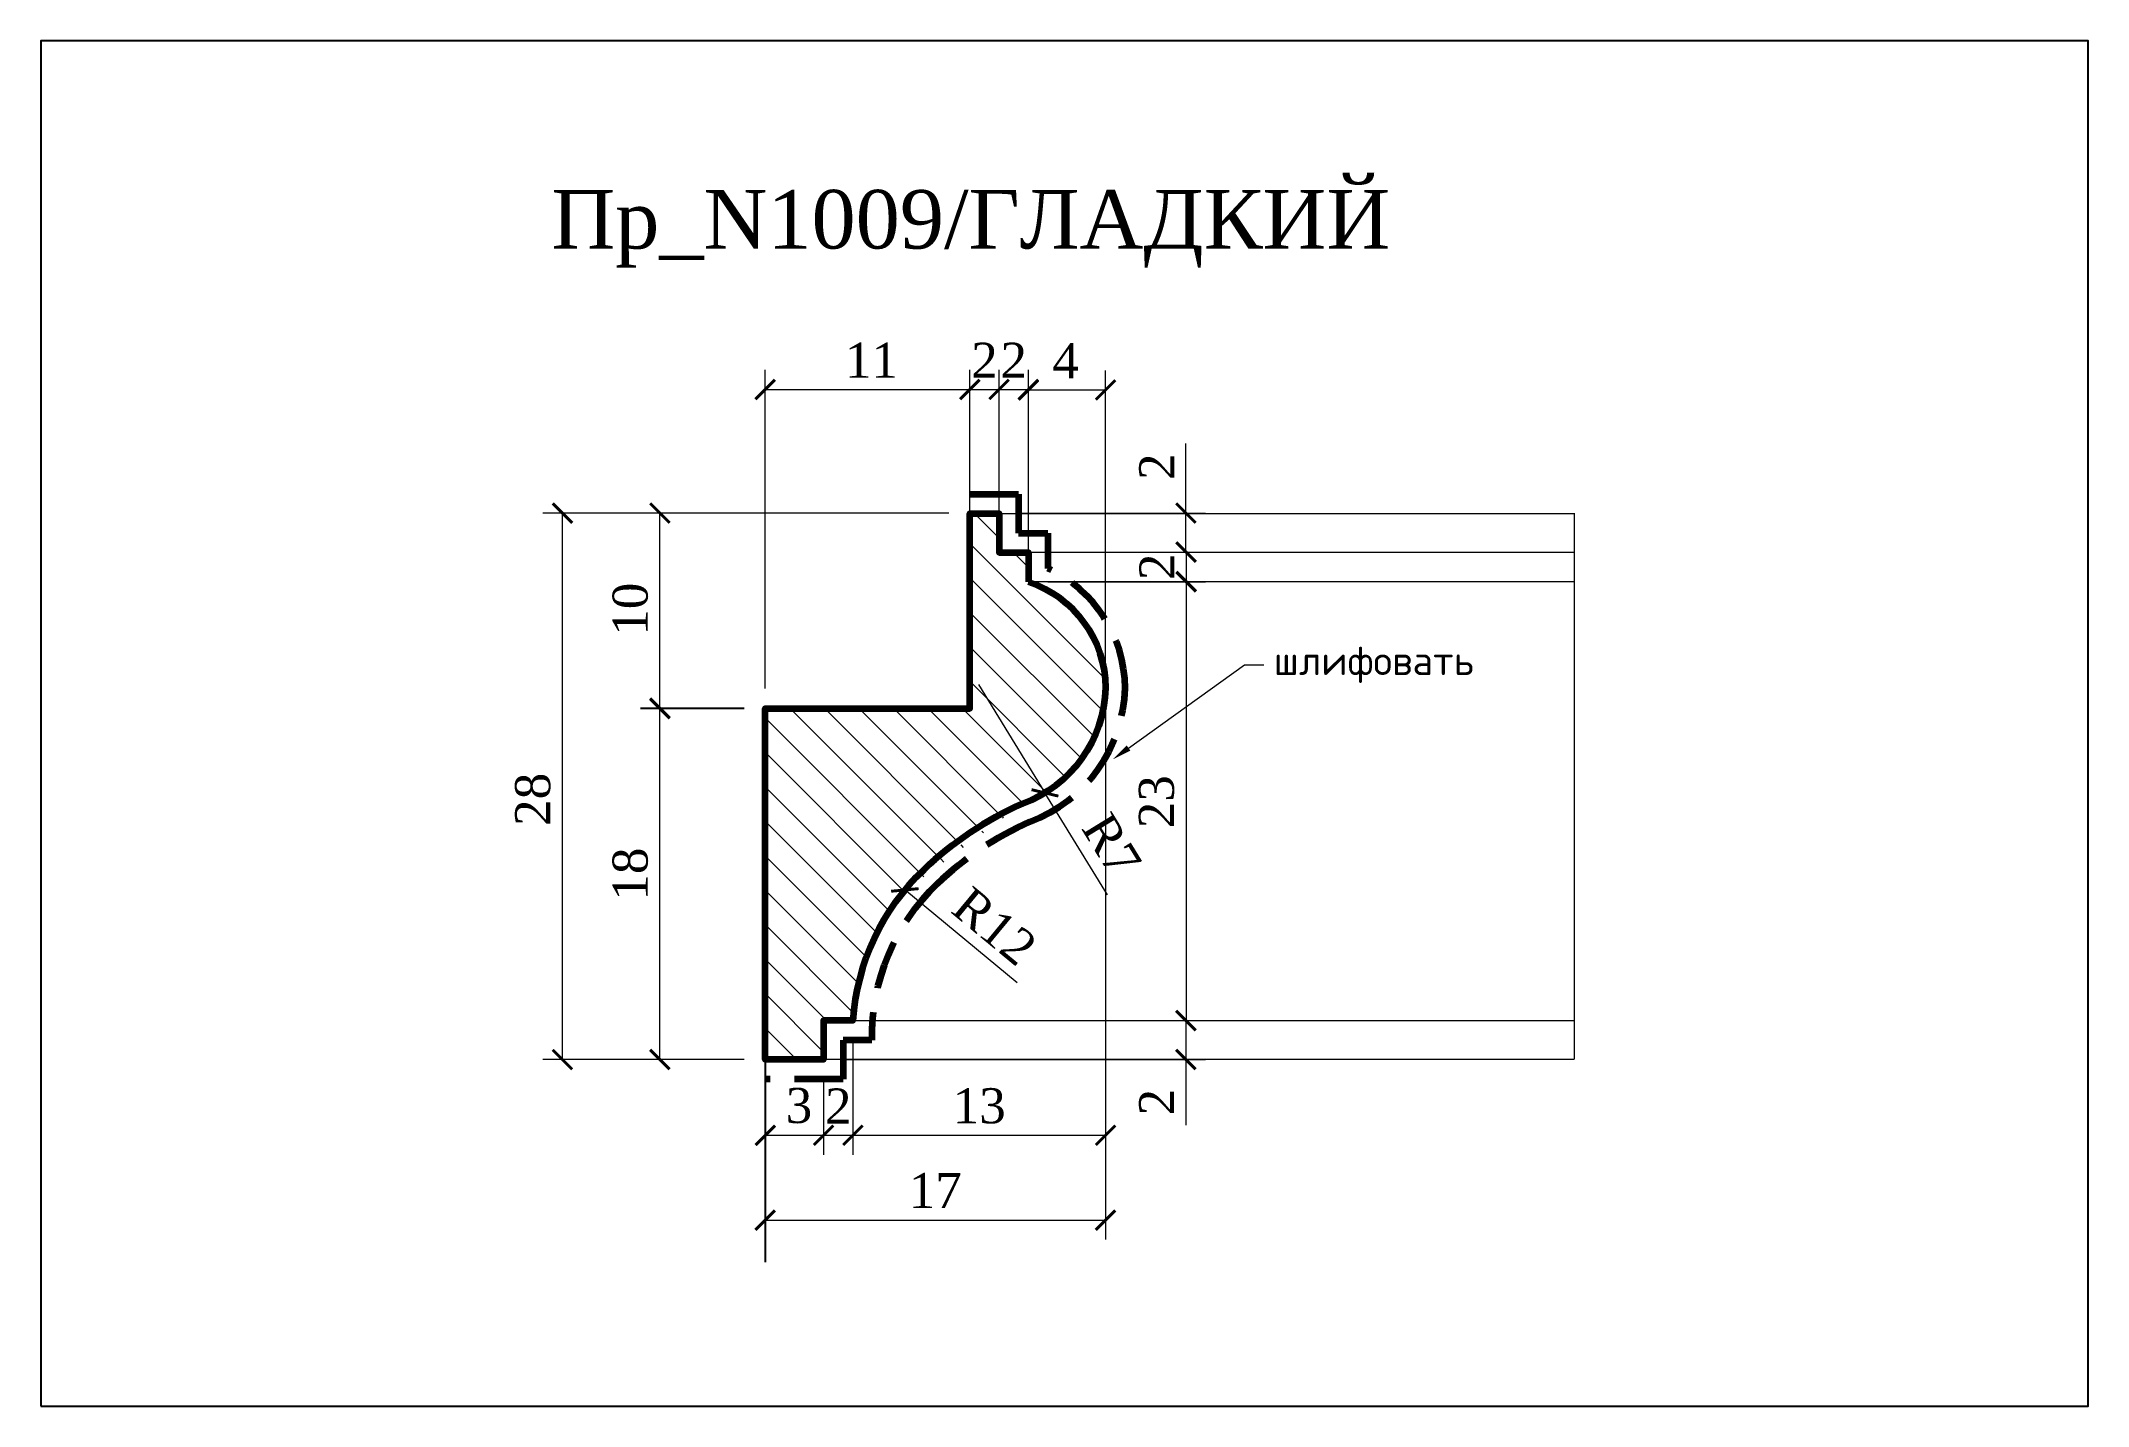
# Model space of a CAD drawing. Header units: millimetres. Extents: x 303586 to 303691, y -93316 to -93246.
import ezdxf
from ezdxf import colors
from ezdxf.entities.mleader import LeaderData, LeaderLine
from ezdxf.math import Vec2, Vec3

# ---------------------------------------------------------------- set-up
doc = ezdxf.new("R2010")
doc.units = ezdxf.units.MM
doc.header["$MEASUREMENT"] = 0
doc.linetypes.add('HIDDEN', pattern=[0.375, 0.25, -0.125])
for name, color, linetype, lineweight in [('0.15', 7, 'Continuous', 15), ('линия 15', 7, 'Continuous', 15), ('линия 50', 1, 'Continuous', 211), ('служебный слой РАЗМЕРЫ', 7, 'Continuous', 9)]:
    doc.layers.add(name, color=color, linetype=linetype, lineweight=lineweight)
doc.layers.add('Outside panel', color=7, linetype='Continuous', lineweight=18, true_color=0x7f5e57)
doc.layers.add('размеры в модели', color=7, linetype='Continuous')
doc.styles.add('ELECT', font='times.ttf')
doc.styles.get("Standard").update_dxf_attribs({"font": 'times.ttf'})
doc.styles.add('ЕСКД профили текст', font='isocpeur.ttf')
doc.dimstyles.new('M_1', dxfattribs={"dimtxt": 1.8, "dimasz": 1, "dimexe": 1, "dimexo": 1, "dimgap": 0.6, "dimtad": 1, "dimdec": 0, "dimdsep": 46, "dimtxsty": 'Standard', "dimblk": 'ARCHTICK', "dimcen": -5, "dimclrd": 7, "dimclre": 7, "dimclrt": 7, "dimadec": 0, "dimazin": 0, "dimtfac": 1, "dimtdec": 0, "dimtmove": 0, "dimatfit": 3, "dimfxl": 1, "dimtolj": 1, "dimtzin": 0, "dimlwd": 5, "dimlwe": 5, "dimarcsym": 0})

# ---------------------------------------------------------------- blocks, each defined once
blk = doc.blocks.new('_ArchTick')
at = {"color": 0, "linetype": 'ByBlock', "const_width": 0.15}
blk.add_lwpolyline([(-0.5, -0.5), (0.5, 0.5)], dxfattribs=at)
blk = doc.blocks.new('*D18')
at = {"layer": 'Defpoints', "color": 0, "ltscale": 1000, "transparency": 16777216}
for p in [(303617.8908720454, -93270.42287966357), (303633.7142605695, -93270.42287966357), (303623.2142605695, -93280.45831972903)]:
    blk.add_point(p, dxfattribs=at)
at = {"layer": 'размеры в модели', "color": 7, "lineweight": 5, "ltscale": 1000, "transparency": 16777216}
for p, q in [((303632.7142605695, -93270.42287966357), (303616.8908720454, -93270.42287966357)), ((303617.8908720454, -93280.45831972903), (303617.8908720454, -93270.42287966357)), ((303622.2142605695, -93280.45831972903), (303616.8908720454, -93280.45831972903))]:
    blk.add_line(p, q, dxfattribs=at)
for p, rotation in [((303617.8908720454, -93270.42287966357), 90), ((303617.8908720454, -93280.45831972903), 270)]:
    blk.add_blockref('_ArchTick', p, dxfattribs=dict(at, rotation=rotation))
at = {"layer": 'размеры в модели', "color": 7, "ltscale": 1000, "transparency": 16777216, "insert": (303616.3752988658, -93275.34815012499), "char_height": 1.8, "attachment_point": 5, "rotation": 90}
blk.add_mtext('\\A1;10', dxfattribs=at)
blk = doc.blocks.new('*D17')
at = {"layer": 'Defpoints', "color": 0, "ltscale": 1000, "transparency": 16777216}
for p in [(303617.8908720454, -93280.42287966357), (303623.2142605695, -93280.42287966357), (303623.2142605695, -93298.44258437595)]:
    blk.add_point(p, dxfattribs=at)
at = {"layer": 'размеры в модели', "color": 7, "lineweight": 5, "ltscale": 1000, "transparency": 16777216}
for p, q in [((303622.2142605695, -93280.42287966357), (303616.8908720454, -93280.42287966357)), ((303617.8908720454, -93298.44258437595), (303617.8908720454, -93280.42287966357)), ((303622.2142605695, -93298.44258437595), (303616.8908720454, -93298.44258437595))]:
    blk.add_line(p, q, dxfattribs=at)
for p, rotation in [((303617.8908720454, -93280.42287966357), 90), ((303617.8908720454, -93298.44258437595), 270)]:
    blk.add_blockref('_ArchTick', p, dxfattribs=dict(at, rotation=rotation))
at = {"layer": 'размеры в модели', "color": 7, "ltscale": 1000, "transparency": 16777216, "insert": (303616.3752988658, -93288.93301763834), "char_height": 1.8, "attachment_point": 5, "rotation": 90}
blk.add_mtext('\\A1;18', dxfattribs=at)
blk = doc.blocks.new('*D16')
at = {"layer": 'Defpoints', "color": 0, "ltscale": 1000, "transparency": 16777216}
for p in [(303612.8908720454, -93270.42287966357), (303633.7142605695, -93270.42287966357), (303623.2142605695, -93298.44258437595)]:
    blk.add_point(p, dxfattribs=at)
at = {"layer": 'размеры в модели', "color": 7, "lineweight": 5, "ltscale": 1000, "transparency": 16777216}
for p, q in [((303632.7142605695, -93270.42287966357), (303611.8908720454, -93270.42287966357)), ((303612.8908720454, -93298.44258437595), (303612.8908720454, -93270.42287966357)), ((303622.2142605695, -93298.44258437595), (303611.8908720454, -93298.44258437595))]:
    blk.add_line(p, q, dxfattribs=at)
for p, rotation in [((303612.8908720454, -93270.42287966357), 90), ((303612.8908720454, -93298.44258437595), 270)]:
    blk.add_blockref('_ArchTick', p, dxfattribs=dict(at, rotation=rotation))
at = {"layer": 'размеры в модели', "color": 7, "ltscale": 1000, "transparency": 16777216, "insert": (303611.3752988658, -93285.0983136852), "char_height": 1.8, "attachment_point": 5, "rotation": 90}
blk.add_mtext('\\A1;28', dxfattribs=at)
blk = doc.blocks.new('*D15')
at = {"layer": 'Defpoints', "color": 0, "ltscale": 1000, "transparency": 16777216}
for p in [(303630.4536026411, -93289.74403198925), (303639.4999961454, -93297.22378696245)]:
    blk.add_point(p, dxfattribs=at)
at = {"layer": 'линия 15', "color": 7, "lineweight": 5, "ltscale": 1000, "transparency": 16777216}
blk.add_line((303636.214337673, -93294.50713305094), (303630.4536026411, -93289.74403198925), dxfattribs=at)
at = {"layer": 'линия 15', "color": 7, "lineweight": 5, "ltscale": 1000, "transparency": 16777216, "rotation": 140.4153169949865}
blk.add_blockref('_ArchTick', (303630.4536026411, -93289.74403198925), dxfattribs=at)
at = {"layer": 'линия 15', "color": 7, "ltscale": 1000, "transparency": 16777216, "insert": (303635.0604807524, -93291.6067750757), "char_height": 1.8, "attachment_point": 5, "rotation": 320.4153169949865}
blk.add_mtext('\\A1;R12', dxfattribs=at)
blk = doc.blocks.new('*D14')
at = {"layer": 'Defpoints', "color": 0, "ltscale": 1000, "transparency": 16777216}
for p in [(303634.227782366, -93279.20670186254), (303637.6397183414, -93284.76768922477)]:
    blk.add_point(p, dxfattribs=at)
at = {"layer": 'линия 15', "color": 7, "lineweight": 5, "ltscale": 1000, "transparency": 16777216}
for p in [(303634.227782366, -93279.20670186254), (303640.8497314574, -93289.99957003965)]:
    blk.add_line(p, (303637.6397183414, -93284.76768922477), dxfattribs=at)
at = {"layer": 'линия 15', "color": 7, "lineweight": 5, "ltscale": 1000, "transparency": 16777216, "rotation": 121.5311385339152}
blk.add_blockref('_ArchTick', (303637.6397183414, -93284.76768922477), dxfattribs=at)
at = {"layer": 'линия 15', "color": 7, "ltscale": 1000, "transparency": 16777216, "insert": (303641.0617070954, -93287.44204135836), "char_height": 1.8, "attachment_point": 5, "rotation": 301.53113853391517}
blk.add_mtext('\\A1;R7', dxfattribs=at)
blk = doc.blocks.new('*D12')
at = {"layer": 'Defpoints', "color": 0, "ltscale": 1000, "transparency": 16777216}
for p in [(303627.7878788128, -93296.44258437595), (303626.2878788128, -93298.44258437595), (303627.7878788128, -93302.32369534459)]:
    blk.add_point(p, dxfattribs=at)
at = {"layer": 'линия 15', "color": 7, "lineweight": 5, "ltscale": 1000, "transparency": 16777216}
for p, q in [((303627.7878788128, -93297.44258437595), (303627.7878788128, -93303.32369534459)), ((303626.2878788128, -93299.44258437595), (303626.2878788128, -93303.32369534459)), ((303626.2878788128, -93302.32369534459), (303627.7878788128, -93302.32369534459))]:
    blk.add_line(p, q, dxfattribs=at)
at = {"layer": 'линия 15', "color": 7, "lineweight": 5, "ltscale": 1000, "transparency": 16777216, "rotation": 180}
blk.add_blockref('_ArchTick', (303626.2878788128, -93302.32369534459), dxfattribs=at)
at = {"layer": 'линия 15', "color": 7, "lineweight": 5, "ltscale": 1000, "transparency": 16777216}
blk.add_blockref('_ArchTick', (303627.7878788128, -93302.32369534459), dxfattribs=at)
at = {"layer": 'линия 15', "color": 7, "ltscale": 1000, "transparency": 16777216, "insert": (303627.0378788128, -93300.82369534459), "char_height": 1.8, "attachment_point": 5}
blk.add_mtext('\\A1;2', dxfattribs=at)
blk = doc.blocks.new('*D11')
at = {"layer": 'Defpoints', "color": 0, "ltscale": 1000, "transparency": 16777216}
for p in [(303623.3003092055, -93298.44258437595), (303626.2878788128, -93298.44258437595), (303626.2878788128, -93302.32369534459)]:
    blk.add_point(p, dxfattribs=at)
at = {"layer": 'линия 15', "color": 7, "lineweight": 5, "ltscale": 1000, "transparency": 16777216}
for p, q in [((303623.3003092055, -93299.44258437595), (303623.3003092055, -93303.32369534459)), ((303626.2878788128, -93299.44258437595), (303626.2878788128, -93303.32369534459)), ((303623.3003092055, -93302.32369534459), (303626.2878788128, -93302.32369534459))]:
    blk.add_line(p, q, dxfattribs=at)
at = {"layer": 'линия 15', "color": 7, "lineweight": 5, "ltscale": 1000, "transparency": 16777216, "rotation": 180}
blk.add_blockref('_ArchTick', (303623.3003092055, -93302.32369534459), dxfattribs=at)
at = {"layer": 'линия 15', "color": 7, "lineweight": 5, "ltscale": 1000, "transparency": 16777216}
blk.add_blockref('_ArchTick', (303626.2878788128, -93302.32369534459), dxfattribs=at)
at = {"layer": 'линия 15', "color": 7, "ltscale": 1000, "transparency": 16777216, "insert": (303625.0227227254, -93300.80812216506), "char_height": 1.8, "attachment_point": 5}
blk.add_mtext('\\A1;3', dxfattribs=at)
blk = doc.blocks.new('*D10')
at = {"layer": 'Defpoints', "color": 0, "ltscale": 1000, "transparency": 16777216}
for p in [(303627.7878788128, -93296.44258437595), (303626.2878788128, -93298.44258437595), (303644.8667505285, -93298.44258437595)]:
    blk.add_point(p, dxfattribs=at)
at = {"layer": 'линия 15', "color": 7, "lineweight": 5, "ltscale": 1000, "transparency": 16777216}
for p, q in [((303628.7878788128, -93296.44258437595), (303645.8667505285, -93296.44258437595)), ((303644.8667505285, -93296.44258437595), (303644.8667505285, -93298.44258437595)), ((303627.2878788128, -93298.44258437595), (303645.8667505285, -93298.44258437595)), ((303644.8667505285, -93298.44258437595), (303644.8667505285, -93301.80408401562))]:
    blk.add_line(p, q, dxfattribs=at)
for p, rotation in [((303644.8667505285, -93296.44258437595), 90), ((303644.8667505285, -93298.44258437595), 270)]:
    blk.add_blockref('_ArchTick', p, dxfattribs=dict(at, rotation=rotation))
at = {"layer": 'линия 15', "color": 7, "ltscale": 1000, "transparency": 16777216, "insert": (303643.3667505285, -93300.62333419581), "char_height": 1.8, "attachment_point": 5, "rotation": 90}
blk.add_mtext('\\A1;2', dxfattribs=at)
blk = doc.blocks.new('*D9')
at = {"layer": 'Defpoints', "color": 0, "ltscale": 1000, "transparency": 16777216}
for p in [(303636.7878788128, -93273.94258437595), (303627.7878788128, -93296.44258437595), (303644.8816389894, -93296.44258437595)]:
    blk.add_point(p, dxfattribs=at)
at = {"layer": 'линия 15', "color": 7, "lineweight": 5, "ltscale": 1000, "transparency": 16777216}
for p, q in [((303637.7878788128, -93273.94258437595), (303645.8816389894, -93273.94258437595)), ((303644.8816389894, -93273.94258437595), (303644.8816389894, -93296.44258437595)), ((303628.7878788128, -93296.44258437595), (303645.8816389894, -93296.44258437595))]:
    blk.add_line(p, q, dxfattribs=at)
for p, rotation in [((303644.8816389894, -93273.94258437595), 90), ((303644.8816389894, -93296.44258437595), 270)]:
    blk.add_blockref('_ArchTick', p, dxfattribs=dict(at, rotation=rotation))
at = {"layer": 'линия 15', "color": 7, "ltscale": 1000, "transparency": 16777216, "insert": (303643.3660658099, -93285.2201961161), "char_height": 1.8, "attachment_point": 5, "rotation": 90}
blk.add_mtext('\\A1;23', dxfattribs=at)
blk = doc.blocks.new('*D8')
at = {"layer": 'Defpoints', "color": 0, "ltscale": 1000, "transparency": 16777216}
for p in [(303640.7496757388, -93264.10693706243), (303636.7878788128, -93273.92287966357), (303640.7496757388, -93279.38218512373)]:
    blk.add_point(p, dxfattribs=at)
at = {"layer": 'линия 15', "color": 7, "lineweight": 5, "ltscale": 1000, "transparency": 16777216}
for p, q in [((303636.7878788128, -93272.92287966357), (303636.7878788128, -93263.10693706243)), ((303636.7878788128, -93264.10693706243), (303640.7496757388, -93264.10693706243)), ((303640.7496757388, -93278.38218512373), (303640.7496757388, -93263.10693706243))]:
    blk.add_line(p, q, dxfattribs=at)
at = {"layer": 'линия 15', "color": 7, "lineweight": 5, "ltscale": 1000, "transparency": 16777216, "rotation": 180}
blk.add_blockref('_ArchTick', (303636.7878788128, -93264.10693706243), dxfattribs=at)
at = {"layer": 'линия 15', "color": 7, "lineweight": 5, "ltscale": 1000, "transparency": 16777216}
blk.add_blockref('_ArchTick', (303640.7496757388, -93264.10693706243), dxfattribs=at)
at = {"layer": 'линия 15', "color": 7, "ltscale": 1000, "transparency": 16777216, "insert": (303638.699491931, -93262.60693706243), "char_height": 1.8, "attachment_point": 5}
blk.add_mtext('\\A1;4', dxfattribs=at)
blk = doc.blocks.new('*D7')
at = {"layer": 'Defpoints', "color": 0, "ltscale": 1000, "transparency": 16777216}
for p in [(303636.7878788128, -93272.42287966357), (303636.7878788128, -93273.92287966357), (303644.8816389894, -93273.92287966357)]:
    blk.add_point(p, dxfattribs=at)
at = {"layer": 'размеры в модели', "color": 7, "lineweight": 5, "ltscale": 1000, "transparency": 16777216}
for p, q in [((303637.7878788128, -93272.42287966357), (303645.8816389894, -93272.42287966357)), ((303644.8816389894, -93272.42287966357), (303644.8816389894, -93273.92287966357)), ((303637.7878788128, -93273.92287966357), (303645.8816389894, -93273.92287966357))]:
    blk.add_line(p, q, dxfattribs=at)
for p, rotation in [((303644.8816389894, -93272.42287966357), 90), ((303644.8816389894, -93273.92287966357), 270)]:
    blk.add_blockref('_ArchTick', p, dxfattribs=dict(at, rotation=rotation))
at = {"layer": 'размеры в модели', "color": 7, "ltscale": 1000, "transparency": 16777216, "insert": (303643.3816389894, -93273.17287966351), "char_height": 1.8, "attachment_point": 5, "rotation": 90}
blk.add_mtext('\\A1;2', dxfattribs=at)
blk = doc.blocks.new('*D6')
at = {"layer": 'Defpoints', "color": 0, "ltscale": 1000, "transparency": 16777216}
for p in [(303635.2878788128, -93270.42287966357), (303635.3424384466, -93272.42287966357), (303644.8701863271, -93272.42287966357)]:
    blk.add_point(p, dxfattribs=at)
at = {"layer": 'размеры в модели', "color": 7, "lineweight": 5, "ltscale": 1000, "transparency": 16777216}
for p, q in [((303644.8701863271, -93270.42287966357), (303644.8701863271, -93266.85657850916)), ((303636.2878788128, -93270.42287966357), (303645.8701863271, -93270.42287966357)), ((303644.8701863271, -93272.42287966357), (303644.8701863271, -93270.42287966357)), ((303636.3424384466, -93272.42287966357), (303645.8701863271, -93272.42287966357))]:
    blk.add_line(p, q, dxfattribs=at)
for p, rotation in [((303644.8701863271, -93270.42287966357), 90), ((303644.8701863271, -93272.42287966357), 270)]:
    blk.add_blockref('_ArchTick', p, dxfattribs=dict(at, rotation=rotation))
at = {"layer": 'размеры в модели', "color": 7, "ltscale": 1000, "transparency": 16777216, "insert": (303643.3701863271, -93268.03732832885), "char_height": 1.8, "attachment_point": 5, "rotation": 90}
blk.add_mtext('\\A1;2', dxfattribs=at)
blk = doc.blocks.new('*D5')
at = {"layer": 'Defpoints', "color": 0, "ltscale": 1000, "transparency": 16777216}
for p in [(303636.7878788128, -93264.0809872837), (303635.2878788128, -93272.42287966357), (303636.7878788128, -93272.42287966357)]:
    blk.add_point(p, dxfattribs=at)
at = {"layer": 'размеры в модели', "color": 7, "lineweight": 5, "ltscale": 1000, "transparency": 16777216}
for p, q in [((303635.2878788128, -93271.42287966357), (303635.2878788128, -93263.0809872837)), ((303636.7878788128, -93271.42287966357), (303636.7878788128, -93263.0809872837)), ((303635.2878788128, -93264.0809872837), (303636.7878788128, -93264.0809872837))]:
    blk.add_line(p, q, dxfattribs=at)
at = {"layer": 'размеры в модели', "color": 7, "lineweight": 5, "ltscale": 1000, "transparency": 16777216, "rotation": 180}
blk.add_blockref('_ArchTick', (303635.2878788128, -93264.0809872837), dxfattribs=at)
at = {"layer": 'размеры в модели', "color": 7, "lineweight": 5, "ltscale": 1000, "transparency": 16777216}
blk.add_blockref('_ArchTick', (303636.7878788128, -93264.0809872837), dxfattribs=at)
at = {"layer": 'размеры в модели', "color": 7, "ltscale": 1000, "transparency": 16777216, "insert": (303636.0378788128, -93262.5809872837), "char_height": 1.8, "attachment_point": 5}
blk.add_mtext('\\A1;2', dxfattribs=at)
blk = doc.blocks.new('*D4')
at = {"layer": 'Defpoints', "color": 0, "ltscale": 1000, "transparency": 16777216}
for p in [(303635.2878788128, -93264.0809872837), (303633.7878788128, -93270.42287966357), (303635.2878788128, -93270.42287966357)]:
    blk.add_point(p, dxfattribs=at)
at = {"layer": 'размеры в модели', "color": 7, "lineweight": 5, "ltscale": 1000, "transparency": 16777216}
for p, q in [((303633.7878788128, -93269.42287966357), (303633.7878788128, -93263.0809872837)), ((303635.2878788128, -93269.42287966357), (303635.2878788128, -93263.0809872837)), ((303633.7878788128, -93264.0809872837), (303635.2878788128, -93264.0809872837))]:
    blk.add_line(p, q, dxfattribs=at)
at = {"layer": 'размеры в модели', "color": 7, "lineweight": 5, "ltscale": 1000, "transparency": 16777216, "rotation": 180}
blk.add_blockref('_ArchTick', (303633.7878788128, -93264.0809872837), dxfattribs=at)
at = {"layer": 'размеры в модели', "color": 7, "lineweight": 5, "ltscale": 1000, "transparency": 16777216}
blk.add_blockref('_ArchTick', (303635.2878788128, -93264.0809872837), dxfattribs=at)
at = {"layer": 'размеры в модели', "color": 7, "ltscale": 1000, "transparency": 16777216, "insert": (303634.5378788128, -93262.5809872837), "char_height": 1.8, "attachment_point": 5}
blk.add_mtext('\\A1;2', dxfattribs=at)
blk = doc.blocks.new('*D3')
at = {"layer": 'Defpoints', "color": 0, "ltscale": 1000, "transparency": 16777216}
for p in [(303633.7878788128, -93264.0809872837), (303623.2878788128, -93280.42287966357), (303633.7878788128, -93280.42287966357)]:
    blk.add_point(p, dxfattribs=at)
at = {"layer": 'размеры в модели', "color": 7, "lineweight": 5, "ltscale": 1000, "transparency": 16777216}
for p, q in [((303623.2878788128, -93279.42287966357), (303623.2878788128, -93263.0809872837)), ((303633.7878788128, -93279.42287966357), (303633.7878788128, -93263.0809872837)), ((303623.2878788128, -93264.0809872837), (303633.7878788128, -93264.0809872837))]:
    blk.add_line(p, q, dxfattribs=at)
at = {"layer": 'размеры в модели', "color": 7, "lineweight": 5, "ltscale": 1000, "transparency": 16777216, "rotation": 180}
blk.add_blockref('_ArchTick', (303623.2878788128, -93264.0809872837), dxfattribs=at)
at = {"layer": 'размеры в модели', "color": 7, "lineweight": 5, "ltscale": 1000, "transparency": 16777216}
blk.add_blockref('_ArchTick', (303633.7878788128, -93264.0809872837), dxfattribs=at)
at = {"layer": 'размеры в модели', "color": 7, "ltscale": 1000, "transparency": 16777216, "insert": (303628.7430072861, -93262.5809872837), "char_height": 1.8, "attachment_point": 5}
blk.add_mtext('\\A1;11', dxfattribs=at)
blk = doc.blocks.new('*D2')
at = {"layer": 'Defpoints', "color": 0, "ltscale": 1000, "transparency": 16777216}
for p in [(303640.7447757396, -93279.16652305529), (303623.2878788128, -93298.44258437595), (303640.7447757396, -93306.67749286888)]:
    blk.add_point(p, dxfattribs=at)
at = {"layer": 'размеры в модели', "color": 7, "lineweight": 5, "ltscale": 1000, "transparency": 16777216}
for p, q in [((303640.7447757396, -93280.16652305529), (303640.7447757396, -93307.67749286888)), ((303623.2878788128, -93299.44258437595), (303623.2878788128, -93307.67749286888)), ((303623.2878788128, -93306.67749286888), (303640.7447757396, -93306.67749286888))]:
    blk.add_line(p, q, dxfattribs=at)
at = {"layer": 'размеры в модели', "color": 7, "lineweight": 5, "ltscale": 1000, "transparency": 16777216, "rotation": 180}
blk.add_blockref('_ArchTick', (303623.2878788128, -93306.67749286888), dxfattribs=at)
at = {"layer": 'размеры в модели', "color": 7, "lineweight": 5, "ltscale": 1000, "transparency": 16777216}
blk.add_blockref('_ArchTick', (303640.7447757396, -93306.67749286888), dxfattribs=at)
at = {"layer": 'размеры в модели', "color": 7, "ltscale": 1000, "transparency": 16777216, "insert": (303632.0163272762, -93305.15932415944), "char_height": 1.8, "attachment_point": 5}
blk.add_mtext('\\A1;17', dxfattribs=at)

msp = doc.modelspace()

# ---------------------------------------------------------------- hatches: boundary and pattern name
at = {"layer": 'Outside panel', "ltscale": 1000}
h = msp.add_hatch(dxfattribs=at)
h.set_pattern_fill('ANSI31', color=256, scale=10, angle=90)
h.set_pattern_definition([(135, (-4072.222962885862, 624.3884520631691), (-0.8838834764831844, -0.8838834764831844), [])])
edge = h.paths.add_edge_path()
edge.add_arc((303634.9706547656, -93279.42865212557), 5.779207782315668, 0.4606845573188328, 71.67288563717318)
edge.add_line((303636.7878788128, -93273.94258437595), (303636.7878788128, -93272.44258437595))
edge.add_line((303636.7878788128, -93272.44258437595), (303635.2878788128, -93272.44258437595))
edge.add_line((303635.2878788128, -93272.44258437595), (303635.2878788128, -93270.44258437595))
edge.add_line((303635.2878788128, -93270.44258437595), (303633.7878788128, -93270.44258437595))
edge.add_line((303633.7878788128, -93270.44258437595), (303633.7878788128, -93280.44258437595))
edge.add_line((303633.7878788128, -93280.44258437595), (303623.3003092055, -93280.44258437595))
edge.add_line((303623.3003092055, -93280.44258437595), (303623.3003092055, -93298.42287966357))
edge.add_line((303623.3003092055, -93298.42287966357), (303626.2878788128, -93298.42287966357))
edge.add_line((303626.2878788128, -93298.42287966357), (303626.2878788128, -93296.44258437595))
edge.add_line((303626.2878788128, -93296.44258437595), (303627.7878788128, -93296.44258437595))
edge.add_arc((303639.4999961451, -93297.2237869625), 11.73814167088302, 151.4689321022273, 176.1840025242798, ccw=False)
edge.add_spline(control_points=[(303629.1609202799, -93291.64643165487), (303629.1697946453, -93291.63665777395), (303629.1786429848, -93291.62685861342), (303629.1874651005, -93291.61703448519)], knot_values=[10.49856974290953, 10.49856974290953, 10.49856974290953, 10.49856974290953, 10.5145092384345, 10.5145092384345, 10.5145092384345, 10.5145092384345], degree=3, periodic=0)
edge.add_arc((303639.4999961451, -93297.2237869625), 11.73814167088302, 141.230321057931, 151.4678063120769, ccw=False)
edge.add_spline(control_points=[(303630.3695470475, -93289.82716764021), (303630.3623868833, -93289.84272131757), (303630.3551603497, -93289.85826091329), (303630.3478679207, -93289.87378568023)], knot_values=[11.36720105813923, 11.36720105813923, 11.36720105813923, 11.36720105813923, 11.38852823603277, 11.38852823603277, 11.38852823603277, 11.38852823603277], degree=3, periodic=0)
edge.add_spline(control_points=[(303629.1874651005, -93291.61703448519), (303629.6594088843, -93291.09148750227), (303630.0563059231, -93290.4944886089), (303630.3478679207, -93289.87378568023)], knot_values=[10.5145092384345, 10.5145092384345, 10.5145092384345, 10.5145092384345, 11.36720105813923, 11.36720105813923, 11.36720105813923, 11.36720105813923], degree=3, periodic=0)
edge.add_arc((303639.4999961451, -93297.2237869625), 11.73814167088301, 133.4837273962516, 141.2323298248331, ccw=False)
edge.add_arc((303643.6235593856, -93301.50475912001), 17.68196976519673, 113.82140479598101, 133.6327461424267, ccw=False)
edge.add_arc((303634.2277823657, -93279.20670186251), 6.524253792125866, 290.2135198821786, 358.4587259666848)

# ---------------------------------------------------------------- linework, layer by layer
at = {"color": 6, "ltscale": 1000}
msp.add_lwpolyline([(303586.142146668, -93316.20929182033), (303691.142146668, -93316.20929182033), (303691.142146668, -93246.20929182033), (303586.142146668, -93246.20929182033)], close=True, dxfattribs=at)
at = {"ltscale": 100}
msp.add_lwpolyline([(303623.2878788128, -93293.82859585894), (303623.2878788128, -93308.82859585894)], dxfattribs=at)
at = {"layer": '0.15', "color": 7, "ltscale": 1000}
for p, q in [((303635.2208887863, -93270.44258437597), (303664.7761180786, -93270.44258437595)), ((303664.7761180786, -93270.42287966356), (303664.7761180786, -93298.4228796636)), ((303635.2754484201, -93272.42287966359), (303664.7761180786, -93272.42287966359)), ((303636.7754484201, -93273.92287966359), (303664.7761180786, -93273.92287966359)), ((303627.7754484201, -93296.44258437597), (303664.7761180786, -93296.44258437594)), ((303623.2754484201, -93298.42287966359), (303664.7761180786, -93298.42287966359))]:
    msp.add_line(p, q, dxfattribs=at)
msp.add_open_spline([(303629.1609202799, -93291.64643165487), (303629.6564075405, -93291.10072126408), (303630.0707616673, -93290.47620462696), (303630.3695470475, -93289.82716764021)], degree=3, dxfattribs=at)
at = {"layer": 'линия 50', "color": 7}
msp.add_lwpolyline([(303636.7878788128, -93273.94258437595, -0.3211236016202891), (303640.7496757388, -93279.38218512373, -0.3069009842394096), (303636.482040202, -93285.32913676636, 0.08665924357700613), (303631.4224111625, -93288.7069453686, 0.1885013313226407), (303627.7878788128, -93296.44258437595), (303626.2878788128, -93296.44258437595), (303626.2878788128, -93298.44258437595), (303623.2878788128, -93298.44258437595), (303623.2878788128, -93280.44258437595), (303633.7878788128, -93280.44258437595), (303633.7878788128, -93270.44258437595), (303635.2878788128, -93270.44258437595), (303635.2878788128, -93272.44258437595), (303636.7878788128, -93272.44258437595)], format="xyb", close=True, dxfattribs=at)
at = {"layer": 'линия 50', "color": 1, "linetype": 'HIDDEN', "ltscale": 10, "true_color": 0xff0909}
msp.add_lwpolyline([(303633.7878788128, -93269.44258437595), (303636.2878788128, -93269.44258437595), (303636.2878788128, -93271.44258437595), (303637.7878788128, -93271.44258437595), (303637.7878788128, -93273.26254258848, -0.2921007683692444), (303641.7497617851, -93279.39169035472, -0.3063311407659657), (303636.8585719897, -93286.25605226398, 0.08622737177095564), (303632.1114960351, -93289.43162727033, 0.2111463318298691), (303628.7640837835, -93297.44258437595), (303627.2878788128, -93297.44258437595), (303627.2878788128, -93299.44258437595), (303623.3003092055, -93299.44258437595)], format="xyb", dxfattribs=at)

# ---------------------------------------------------------------- texts
at = {"color": 7, "ltscale": 1000, "style": 'ELECT'}
msp.add_text('Пр_N1009/ГЛАДКИЙ', height=3, dxfattribs=at).set_placement((303612.325684217, -93256.853619168))

# ---------------------------------------------------------------- dimensions: what is measured, and where the dimension line sits
at = {"layer": 'линия 15', "color": 7, "ltscale": 1000}
for base, p1, p2, picture, middle in [((303640.7496757388, -93264.10693706243), (303636.7878788128, -93273.92287966357), (303640.7496757388, -93279.38218512373), '*D8', (303638.699491931, -93264.10693706243)), ((303627.7878788128, -93302.32369534459), (303626.2878788128, -93298.44258437595), (303627.7878788128, -93296.44258437595), '*D12', (303627.0378788128, -93302.32369534459)), ((303626.2878788128, -93302.32369534459), (303623.3003092055, -93298.44258437595), (303626.2878788128, -93298.44258437595), '*D11', (303625.0227227254, -93302.32369534459))]:
    dim = msp.add_linear_dim(base=base, p1=p1, p2=p2, dimstyle='M_1', dxfattribs=at)
    dim.commit()
    dim.dimension.update_dxf_attribs({"geometry": picture, "text_midpoint": middle, "dimtype": 128})
for base, p1, p2, picture, middle in [((303644.8816389894, -93296.44258437595), (303636.7878788128, -93273.94258437595), (303627.7878788128, -93296.44258437595), '*D9', (303644.8816389894, -93285.2201961161)), ((303644.8667505285, -93298.44258437595), (303627.7878788128, -93296.44258437595), (303626.2878788128, -93298.44258437595), '*D10', (303644.8667505285, -93300.62333419581))]:
    dim = msp.add_linear_dim(base=base, p1=p1, p2=p2, angle=90, dimstyle='M_1', dxfattribs=at)
    dim.commit()
    dim.dimension.update_dxf_attribs({"geometry": picture, "text_midpoint": middle, "dimtype": 128})
msp.add_linear_dim(base=(303640.7496757388, -93302.32369534459), p1=(303627.7878788128, -93296.44258437595), p2=(303640.7496757388, -93279.38218512373), dimstyle='M_1', dxfattribs=at).render()
dim = msp.add_radius_dim(center=(303634.227782366, -93279.20670186254), mpoint=(303637.6397183414, -93284.76768922477), dimstyle='M_1', dxfattribs=at)
dim.commit()
dim.dimension.update_dxf_attribs({"geometry": '*D14', "text_midpoint": (303641.0617070954, -93287.44204135836)})
dim = msp.add_radius_dim(center=(303639.4999961454, -93297.22378696245), mpoint=(303630.4536026411, -93289.74403198925), dimstyle='M_1', dxfattribs=at)
dim.commit()
dim.dimension.update_dxf_attribs({"geometry": '*D15', "text_midpoint": (303634.1046537763, -93292.76280050431), "dimtype": 132})
at = {"layer": 'размеры в модели', "color": 5, "ltscale": 1000}
for base, p1, p2, picture, middle in [((303633.7878788128, -93264.0809872837), (303623.2878788128, -93280.42287966357), (303633.7878788128, -93280.42287966357), '*D3', (303628.7430072861, -93264.0809872837)), ((303635.2878788128, -93264.0809872837), (303633.7878788128, -93270.42287966357), (303635.2878788128, -93270.42287966357), '*D4', (303634.5378788128, -93264.0809872837)), ((303636.7878788128, -93264.0809872837), (303635.2878788128, -93272.42287966357), (303636.7878788128, -93272.42287966357), '*D5', (303636.0378788128, -93264.0809872837))]:
    dim = msp.add_linear_dim(base=base, p1=p1, p2=p2, dimstyle='M_1', dxfattribs=at)
    dim.commit()
    dim.dimension.update_dxf_attribs({"geometry": picture, "text_midpoint": middle, "dimtype": 128})
for base, p1, p2, picture, middle in [((303644.8701863271, -93272.42287966357), (303635.2878788128, -93270.42287966357), (303635.3424384466, -93272.42287966357), '*D6', (303644.8701863271, -93268.03732832885)), ((303617.8908720454, -93270.42287966357), (303623.2142605695, -93280.45831972903), (303633.7142605695, -93270.42287966357), '*D18', (303617.8908720454, -93275.34815012499)), ((303644.8816389894, -93273.92287966357), (303636.7878788128, -93272.42287966357), (303636.7878788128, -93273.92287966357), '*D7', (303644.8816389894, -93273.17287966351)), ((303617.8908720454, -93280.42287966357), (303623.2142605695, -93298.44258437595), (303623.2142605695, -93280.42287966357), '*D17', (303617.8908720454, -93288.93301763834))]:
    dim = msp.add_linear_dim(base=base, p1=p1, p2=p2, angle=90, dimstyle='M_1', dxfattribs=at)
    dim.commit()
    dim.dimension.update_dxf_attribs({"geometry": picture, "text_midpoint": middle, "dimtype": 128})
at = {"layer": 'размеры в модели', "color": 0, "ltscale": 1000}
dim = msp.add_linear_dim(base=(303612.8908720454, -93270.42287966357), p1=(303623.2142605695, -93298.44258437595), p2=(303633.7142605695, -93270.42287966357), angle=90, dimstyle='M_1', dxfattribs=at)
dim.commit()
dim.dimension.update_dxf_attribs({"geometry": '*D16', "text_midpoint": (303612.8908720454, -93285.0983136852), "dimtype": 128})
dim = msp.add_linear_dim(base=(303640.7447757396, -93306.67749286888), p1=(303623.2878788128, -93298.44258437595), p2=(303640.7447757396, -93279.16652305529), dimstyle='M_1', dxfattribs=at)
dim.commit()
dim.dimension.update_dxf_attribs({"geometry": '*D2', "text_midpoint": (303632.0163272762, -93306.67749286888), "dimtype": 128})

# ---------------------------------------------------------------- leaders
at = {"layer": 'служебный слой РАЗМЕРЫ'}
ml = msp.add_multileader_mtext('Standard', dxfattribs=at)
ml.set_content('\\A1;шлифовать', color=256, style='ЕСКД профили текст')
ml.set_leader_properties(color=256, linetype='ByLayer', lineweight=-1)
ml.build(insert=Vec2(0, 0))
ml.multileader.update_dxf_attribs({"dogleg_length": 1, "arrow_head_size": 1})
ctx = ml.context
ctx.base_point, ctx.char_height, ctx.arrow_head_size, ctx.landing_gap_size, ctx.plane_origin = Vec3(303648.8706221635, -93278.20202808676), 1.5, 1, 0.5, Vec3(303668.779206979, -93246.03918088187)
notes = []
notes.append((ctx, [(1, (1, 1, 0), (303647.8706221635, -93278.20202808676), (1, 0), 1, [(0, [(303641.1135514624, -93283.05048476381)], 0, [])])]))
ctx.mtext.insert, ctx.mtext.flow_direction = Vec3(303649.3706221635, -93277.22702808675), 5
for ctx, leaders in notes:
    for number, flags, end, landing, length, lines in leaders:
        leader = LeaderData()
        leader.index, (leader.has_last_leader_line, leader.has_dogleg_vector, leader.attachment_direction) = number, flags
        leader.last_leader_point, leader.dogleg_vector, leader.dogleg_length = Vec3(end), Vec3(landing), length
        for number, points, colour, breaks in lines:
            line = LeaderLine()
            line.index, line.vertices, line.color, line.breaks = number, Vec3.list(points), colors.encode_raw_color(colour), breaks
            leader.lines.append(line)
        ctx.leaders.append(leader)

doc.saveas('drawing.dxf')
